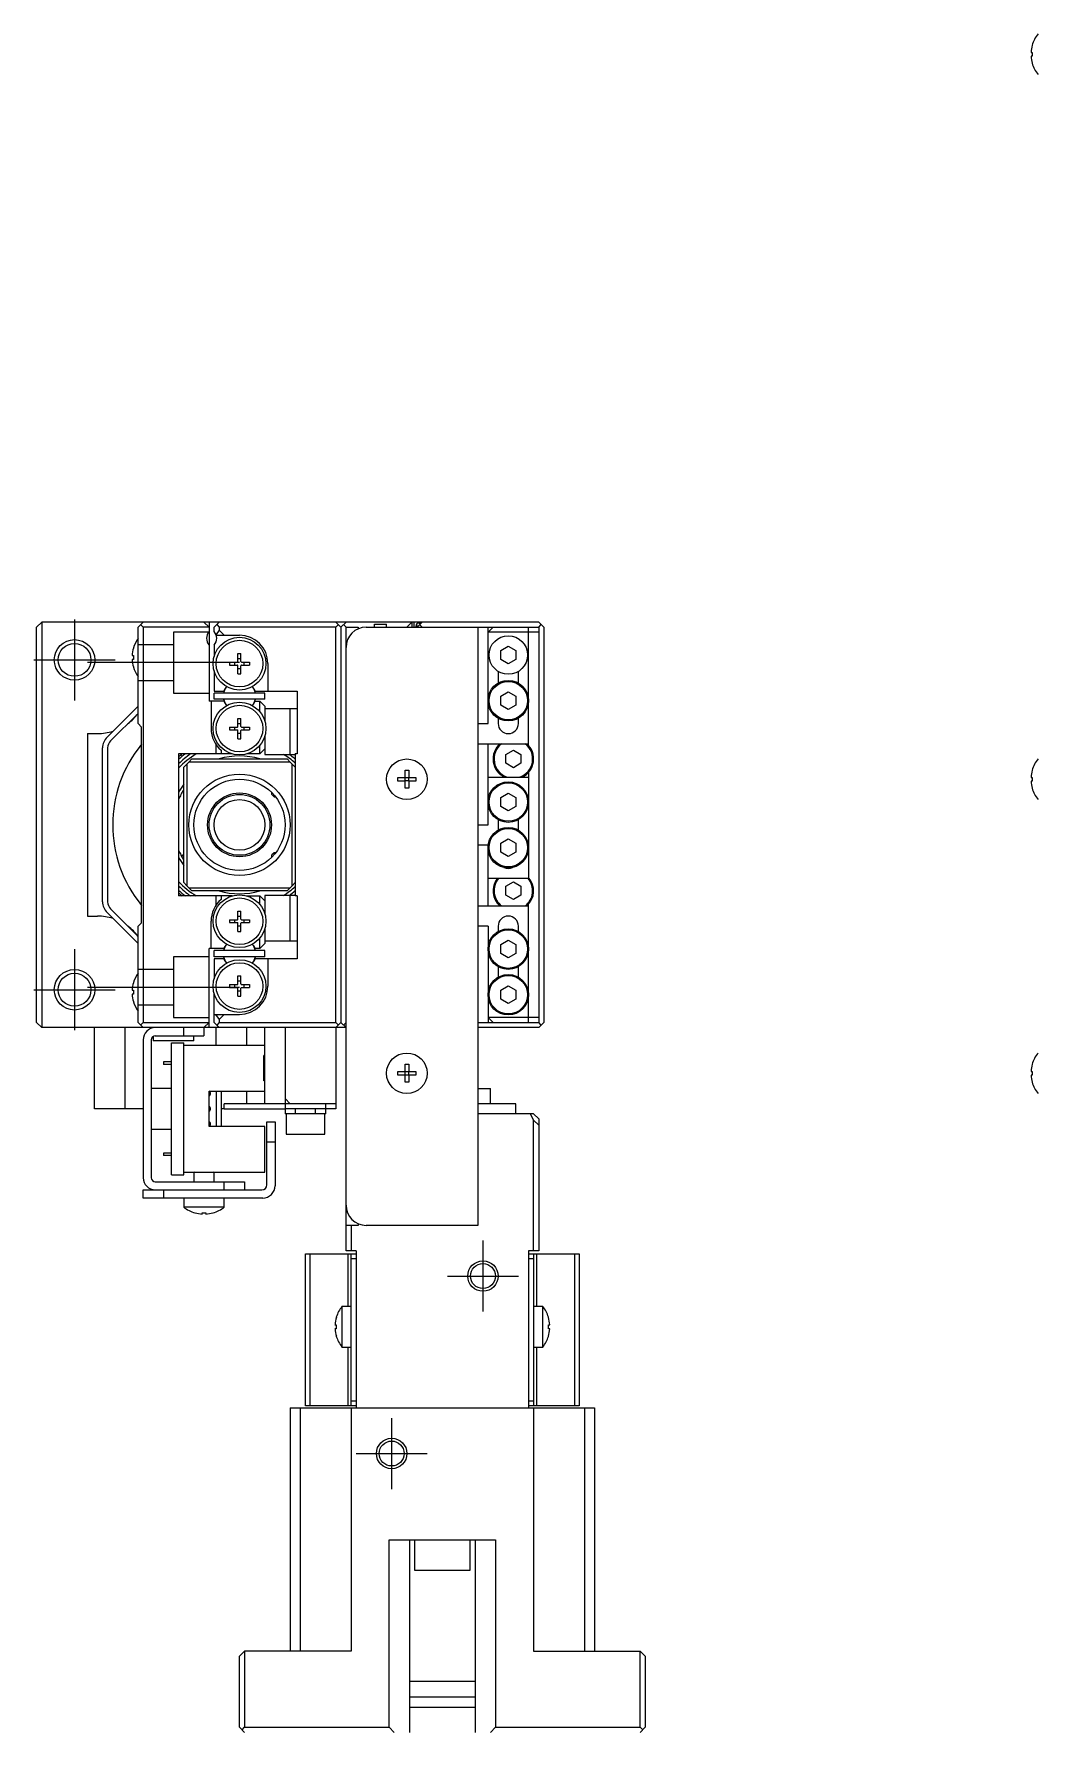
# Model space of a CAD drawing. Extents: x 0 to 615, y -8 to 370.
# Drawn here: x -0.3 to 98.7, y 168.5 to 335.9 of the extents above; entities that cross this region are included whole.
import ezdxf

# ---------------------------------------------------------------- set-up
doc = ezdxf.new("R2010")
doc.units = 0
doc.header["$LTSCALE"] = 0.5
doc.linetypes.add('CENTER', pattern=[50.8, 31.75, -6.35, 6.35, -6.35])
doc.linetypes.add('DASHED', pattern=[19.05, 12.7, -6.35])
for name, color, linetype in [('MSM_CENTER', 1, 'CENTER'), ('MSM_CONTINUOUS', 7, 'CONTINUOUS'), ('MSM_DASHED', 4, 'DASHED'), ('MSM_NARROW', 5, 'CONTINUOUS')]:
    doc.layers.add(name, color=color, linetype=linetype)

msp = doc.modelspace()

# ---------------------------------------------------------------- linework, layer by layer
at = {"layer": 'MSM_CENTER'}
for p, q in [((3.74, 278.19), (3.74, 270.19)), ((-0.26, 274.19), (7.74, 274.19)), ((20, 273.92), (5, 273.92)), ((3.74, 245.66), (3.74, 237.66)), ((-0.26, 241.66), (7.74, 241.66)), ((5, 241.92), (20, 241.92)), ((44, 216.92), (44, 209.92)), ((40.5, 213.42), (47.5, 213.42)), ((35, 199.42), (35, 192.42)), ((31.5, 195.92), (38.5, 195.92))]:
    msp.add_line(p, q, dxfattribs=at)
at = {"layer": 'MSM_CONTINUOUS'}
for p, q in [((98.15, 334.81), (98.15, 334.81)), ((98.03, 334.1), (98.15, 334.1)), ((98.15, 333.74), (98.03, 333.74)), ((98.15, 334.1), (98.15, 333.74)), ((98.15, 333.04), (98.15, 333.04)), ((0, 277.42), (0.5, 277.92)), ((0.5, 277.92), (0.5, 237.92)), ((49.5, 277.92), (0.5, 277.92)), ((10, 277.42), (10.5, 277.92)), ((17, 277.42), (16.5, 277.92)), ((17, 277.92), (17, 270.12)), ((17.5, 277.42), (18, 277.92)), ((30, 277.42), (29.5, 277.92)), ((30.5, 277.92), (30, 277.42)), ((36.5, 277.42), (37, 277.92)), ((37, 277.92), (37, 277.42)), ((37.2, 277.92), (37.2, 277.42)), ((38, 277.92), (37.5, 277.42)), ((37.7, 277.92), (37.8, 277.82)), ((50, 277.42), (49.5, 277.92)), ((0, 238.42), (0, 277.42)), ((10, 267.92), (10, 277.42)), ((10.25, 277.67), (10.5, 277.42)), ((10.5, 277.42), (10.5, 238.42)), ((17, 277.42), (10.5, 277.42)), ((17.5, 276.98), (17.5, 277.42)), ((18, 277.12), (17.69, 276.68)), ((17.7, 276.62), (20, 276.62)), ((17.75, 277.67), (18, 277.42)), ((18, 277.42), (18, 277.12)), ((29.5, 277.42), (18, 277.42)), ((18.5, 276.62), (18, 277.12)), ((29.5, 277.42), (29.75, 277.67)), ((29.5, 238.42), (29.5, 277.42)), ((30, 277.42), (30, 238.42)), ((30.25, 277.67), (30.5, 277.42)), ((30.5, 277.42), (31.7, 277.42)), ((30.5, 215.92), (30.5, 277.42)), ((31.7, 277.42), (31.7, 277.26)), ((32.5, 277.42), (49.5, 277.42)), ((33.3, 277.42), (33.3, 277.72)), ((33.3, 277.72), (34.5, 277.72)), ((34.5, 277.42), (34.5, 277.72)), ((37.4, 277.52), (37.4, 277.42)), ((37.6, 277.52), (37.4, 277.52)), ((37.7, 277.82), (37.9, 277.82)), ((37.75, 277.67), (38, 277.42)), ((43.5, 277.42), (43.5, 218.42)), ((44.5, 267.92), (44.5, 277.42)), ((44.5, 276.92), (45, 277.42)), ((49.5, 276.92), (44.5, 276.92)), ((48.5, 265.75), (48.5, 277.42)), ((49.5, 277.42), (49.75, 277.67)), ((49.5, 277.42), (49.5, 238.42)), ((50, 277.42), (50, 238.42)), ((9.41, 274.62), (9.54, 274.62)), ((9.54, 275.37), (9.54, 275.35)), ((9.54, 274.62), (9.54, 274.22)), ((17.5, 275.66), (17.5, 274.54)), ((19.85, 274.82), (20.14, 274.82)), ((19.85, 274.03), (19.85, 274.82)), ((20.14, 274.03), (20.14, 274.82)), ((45.75, 275.11), (46.5, 275.54)), ((45.75, 274.24), (45.75, 275.11)), ((46.5, 275.54), (47.25, 275.11)), ((47.25, 275.11), (47.25, 274.24)), ((9.54, 274.22), (9.41, 274.22)), ((9.54, 273.49), (9.54, 273.47)), ((17.5, 273.11), (17.5, 271.12)), ((19, 273.97), (19.79, 273.97)), ((19, 273.97), (19, 273.68)), ((19, 273.68), (19.79, 273.68)), ((19.53, 273.68), (19.53, 273.97)), ((20.14, 274.29), (19.85, 274.29)), ((19.85, 272.82), (19.85, 273.62)), ((19.85, 273.35), (20.14, 273.35)), ((20.14, 272.82), (20.14, 273.62)), ((20.2, 273.97), (21, 273.97)), ((20.2, 273.68), (21, 273.68)), ((20.47, 273.68), (20.47, 273.97)), ((21, 273.97), (21, 273.68)), ((22.8, 273.82), (22.8, 271.12)), ((45.5, 273.06), (45.5, 271.9)), ((46.5, 273.81), (45.75, 274.24)), ((47.25, 274.24), (46.5, 273.81)), ((47.5, 271.9), (47.5, 273.06)), ((18.45, 271.12), (18.6, 271.38)), ((19.85, 272.82), (20.14, 272.82)), ((21.4, 271.38), (21.55, 271.12)), ((6.94, 266.57), (10, 269.63)), ((18.45, 270.12), (17, 270.12)), ((17.2, 270.12), (17.2, 267.42)), ((17.5, 271.12), (18.45, 271.12)), ((17.5, 270.32), (17.5, 270.92)), ((22.5, 270.92), (17.5, 270.92)), ((22.5, 270.32), (17.5, 270.32)), ((18.45, 270.12), (18.58, 269.9)), ((21.38, 269.83), (21.55, 270.12)), ((21.55, 271.12), (25.7, 271.12)), ((21.55, 270.12), (22, 270.12)), ((22, 269.08), (22, 270.12)), ((22, 270.12), (22.5, 269.62)), ((22.5, 270.32), (22.5, 270.92)), ((22.5, 269.62), (22.5, 268.14)), ((25.7, 271.12), (25.7, 264.92)), ((45.75, 270.61), (46.5, 271.04)), ((45.75, 269.74), (45.75, 270.61)), ((46.5, 269.31), (45.75, 269.74)), ((46.5, 271.04), (47.25, 270.61)), ((47.25, 269.74), (46.5, 269.31)), ((47.25, 270.61), (47.25, 269.74)), ((10, 268.92), (7.29, 266.22)), ((10.35, 267.57), (10, 267.92)), ((19.85, 268.42), (20.14, 268.42)), ((19.85, 267.63), (19.85, 268.42)), ((20.14, 267.89), (19.85, 267.89)), ((20.14, 267.63), (20.14, 268.42)), ((25.7, 269.37), (22.5, 269.37)), ((25, 264.87), (25, 269.37)), ((43.5, 267.92), (44.5, 267.92)), ((45.5, 268.44), (45.5, 267.92)), ((47.5, 267.92), (47.5, 268.44)), ((5, 266.92), (5, 248.92)), ((5, 266.92), (6, 266.92)), ((10.35, 248.27), (10.35, 267.57)), ((19, 267.57), (19.79, 267.57)), ((19, 267.57), (19, 267.28)), ((19, 267.28), (19.79, 267.28)), ((19.53, 267.28), (19.53, 267.57)), ((19.85, 266.42), (19.85, 267.22)), ((19.85, 266.95), (20.14, 266.95)), ((19.85, 266.42), (20.14, 266.42)), ((20.14, 266.42), (20.14, 267.22)), ((20.2, 267.57), (21, 267.57)), ((20.2, 267.28), (21, 267.28)), ((20.47, 267.28), (20.47, 267.57)), ((21, 267.57), (21, 267.28)), ((22.5, 266.71), (22.5, 264.87)), ((6.5, 250.34), (6.5, 265.51)), ((7, 265.51), (7, 250.34)), ((19.29, 264.92), (14, 264.92)), ((14, 264.92), (14, 250.92)), ((17.7, 264.92), (17.7, 265.83)), ((18.2, 265.28), (18.2, 264.92)), ((22, 264.92), (20.71, 264.92)), ((22, 264.92), (22, 265.76)), ((22.5, 265.42), (22, 264.92)), ((22.5, 264.87), (25.5, 264.87)), ((25.5, 264.92), (25.5, 250.92)), ((25.7, 264.92), (25.5, 264.92)), ((43.5, 265.92), (48.5, 265.92)), ((44.5, 257.92), (44.5, 265.92)), ((46.25, 264.86), (47, 265.29)), ((46.25, 263.99), (46.25, 264.86)), ((47, 265.29), (47.75, 264.86)), ((47.75, 264.86), (47.75, 263.99)), ((14.5, 263.62), (14.8, 263.92)), ((14.5, 252.22), (14.5, 263.62)), ((15, 264.12), (14.8, 263.92)), ((14.8, 263.92), (14.8, 251.92)), ((15, 264.12), (15.3, 264.42)), ((25, 264.12), (15, 264.12)), ((15.3, 264.42), (24.7, 264.42)), ((24.7, 264.42), (25, 264.12)), ((25.2, 263.92), (25, 264.12)), ((25.2, 251.92), (25.2, 263.92)), ((25.2, 263.92), (25.5, 263.62)), ((36.32, 263.31), (36.68, 263.31)), ((36.32, 262.6), (36.32, 263.31)), ((36.68, 263.31), (36.68, 262.6)), ((47, 263.56), (46.25, 263.99)), ((47.75, 263.99), (47, 263.56)), ((48.5, 263.1), (48.5, 252.62)), ((98.15, 263.31), (98.15, 263.31)), ((35.61, 262.6), (36.32, 262.6)), ((35.61, 262.24), (35.61, 262.6)), ((36.32, 262.24), (35.61, 262.24)), ((36.33, 262.59), (36.32, 262.6)), ((36.33, 262.25), (36.32, 262.24)), ((36.32, 261.54), (36.32, 262.24)), ((36.68, 261.54), (36.32, 261.54)), ((36.33, 262.59), (36.67, 262.59)), ((36.33, 262.25), (36.33, 262.59)), ((36.67, 262.25), (36.33, 262.25)), ((36.67, 262.59), (36.68, 262.6)), ((36.67, 262.59), (36.67, 262.25)), ((36.67, 262.25), (36.68, 262.24)), ((36.68, 262.6), (37.39, 262.6)), ((36.68, 262.24), (36.68, 261.54)), ((37.39, 262.24), (36.68, 262.24)), ((37.39, 262.6), (37.39, 262.24)), ((44.5, 262.62), (48.5, 262.62)), ((98.03, 262.6), (98.15, 262.6)), ((98.15, 262.24), (98.03, 262.24)), ((98.15, 262.6), (98.15, 262.24)), ((98.15, 261.54), (98.15, 261.53)), ((23.2, 260.9), (23.2, 261.09)), ((23.2, 260.9), (23.42, 260.67)), ((23.42, 260.84), (23.42, 260.67)), ((23.42, 260.67), (23.56, 260.67)), ((23.56, 260.67), (23.56, 260.67)), ((45.75, 260.61), (46.5, 261.04)), ((45.75, 259.74), (45.75, 260.61)), ((46.5, 259.31), (45.75, 259.74)), ((46.5, 261.04), (47.25, 260.61)), ((47.25, 259.74), (46.5, 259.31)), ((47.25, 260.61), (47.25, 259.74)), ((43.5, 257.92), (44.5, 257.92)), ((45.5, 258.44), (45.5, 257.4)), ((47.5, 257.4), (47.5, 258.44)), ((45.75, 256.11), (46.5, 256.54)), ((45.75, 255.24), (45.75, 256.11)), ((46.5, 256.54), (47.25, 256.11)), ((47.25, 256.11), (47.25, 255.24)), ((23.42, 255.17), (23.2, 254.95)), ((23.2, 254.76), (23.2, 254.95)), ((23.42, 255.17), (23.42, 255)), ((23.56, 255.17), (23.42, 255.17)), ((23.56, 255.17), (23.56, 255.17)), ((44.5, 255.92), (43.5, 255.92)), ((44.5, 249.92), (44.5, 255.92)), ((46.5, 254.81), (45.75, 255.24)), ((47.25, 255.24), (46.5, 254.81)), ((14.8, 251.92), (14.5, 252.22)), ((14.8, 251.92), (15, 251.72)), ((15, 251.72), (25, 251.72)), ((15.3, 251.42), (15, 251.72)), ((24.7, 251.42), (15.3, 251.42)), ((25, 251.72), (24.7, 251.42)), ((25, 251.72), (25.2, 251.92)), ((25.5, 252.22), (25.2, 251.92)), ((48.5, 252.62), (44.5, 252.62)), ((46.25, 251.86), (47, 252.29)), ((46.25, 250.99), (46.25, 251.86)), ((47, 252.29), (47.75, 251.86)), ((47.75, 251.86), (47.75, 250.99)), ((7.29, 249.63), (10, 246.92)), ((19.29, 250.92), (14, 250.92)), ((17.7, 250.02), (17.7, 250.92)), ((18.2, 250.92), (18.2, 250.57)), ((19.85, 249.42), (20.14, 249.42)), ((19.85, 248.63), (19.85, 249.42)), ((20.14, 248.63), (20.14, 249.42)), ((20.71, 250.92), (22, 250.92)), ((22, 250.08), (22, 250.92)), ((22, 250.92), (22.5, 250.42)), ((22.5, 250.97), (22.5, 249.14)), ((25.5, 250.97), (22.5, 250.97)), ((25, 246.47), (25, 250.97)), ((25.7, 250.92), (25.5, 250.92)), ((25.7, 250.92), (25.7, 244.72)), ((43.5, 249.92), (48.5, 249.92)), ((47, 250.56), (46.25, 250.99)), ((47.75, 250.99), (47, 250.56)), ((48.5, 238.42), (48.5, 250.1)), ((5, 248.92), (6, 248.92)), ((10, 246.22), (6.94, 249.28)), ((10, 247.92), (10.35, 248.27)), ((10, 238.42), (10, 247.92)), ((17.2, 245.72), (17.2, 248.42)), ((19, 248.57), (19.79, 248.57)), ((19, 248.57), (19, 248.28)), ((19, 248.28), (19.79, 248.28)), ((19.53, 248.28), (19.53, 248.57)), ((20.14, 248.89), (19.85, 248.89)), ((19.85, 247.42), (19.85, 248.22)), ((19.85, 247.95), (20.14, 247.95)), ((20.14, 247.42), (20.14, 248.22)), ((20.2, 248.57), (21, 248.57)), ((20.2, 248.28), (21, 248.28)), ((20.47, 248.28), (20.47, 248.57)), ((21, 248.57), (21, 248.28)), ((44.5, 247.92), (43.5, 247.92)), ((44.5, 247.92), (44.5, 238.42)), ((45.5, 247.92), (45.5, 247.4)), ((47.5, 247.4), (47.5, 247.92)), ((19.85, 247.42), (20.14, 247.42)), ((22, 245.72), (22, 246.76)), ((22.5, 246.22), (22, 245.72)), ((22.5, 247.71), (22.5, 246.22)), ((22.5, 246.47), (25.7, 246.47)), ((45.75, 246.11), (46.5, 246.54)), ((45.75, 245.24), (45.75, 246.11)), ((46.5, 246.54), (47.25, 246.11)), ((47.25, 246.11), (47.25, 245.24)), ((17, 237.92), (17, 245.72)), ((18.45, 245.72), (17, 245.72)), ((17.5, 244.92), (17.5, 245.52)), ((22.5, 245.52), (17.5, 245.52)), ((22.5, 244.92), (17.5, 244.92)), ((18.45, 244.72), (17.5, 244.72)), ((17.5, 244.72), (17.5, 242.74)), ((18.45, 245.72), (18.58, 245.95)), ((18.6, 244.46), (18.45, 244.72)), ((21.38, 246.02), (21.55, 245.72)), ((21.55, 244.72), (21.4, 244.46)), ((22, 245.72), (21.55, 245.72)), ((25.7, 244.72), (21.55, 244.72)), ((22.5, 244.92), (22.5, 245.52)), ((22.8, 244.72), (22.8, 242.02)), ((46.5, 244.81), (45.75, 245.24)), ((47.25, 245.24), (46.5, 244.81)), ((19.85, 243.02), (20.14, 243.02)), ((19.85, 242.23), (19.85, 243.02)), ((20.14, 242.23), (20.14, 243.02)), ((45.5, 243.94), (45.5, 242.9)), ((47.5, 242.9), (47.5, 243.94)), ((9.41, 241.62), (9.54, 241.62)), ((9.54, 241.22), (9.41, 241.22)), ((9.54, 242.37), (9.54, 242.35)), ((9.54, 241.62), (9.54, 241.22)), ((17.5, 238.42), (17.5, 241.31)), ((19, 242.17), (19.79, 242.17)), ((19, 242.17), (19, 241.88)), ((19, 241.88), (19.79, 241.88)), ((19.53, 241.88), (19.53, 242.17)), ((20.14, 242.49), (19.85, 242.49)), ((19.85, 241.02), (19.85, 241.82)), ((19.85, 241.55), (20.14, 241.55)), ((20.14, 241.02), (20.14, 241.82)), ((20.2, 242.17), (21, 242.17)), ((20.2, 241.88), (21, 241.88)), ((20.47, 241.88), (20.47, 242.17)), ((21, 242.17), (21, 241.88)), ((45.75, 241.61), (46.5, 242.04)), ((45.75, 240.74), (45.75, 241.61)), ((46.5, 242.04), (47.25, 241.61)), ((47.25, 241.61), (47.25, 240.74)), ((9.54, 240.49), (9.54, 240.47)), ((19.85, 241.02), (20.14, 241.02)), ((46.5, 240.31), (45.75, 240.74)), ((47.25, 240.74), (46.5, 240.31)), ((0.5, 237.92), (0, 238.42)), ((30.5, 237.92), (0.5, 237.92)), ((5.7, 229.92), (5.7, 237.92)), ((8.7, 237.92), (8.7, 229.92)), ((10.5, 237.92), (10, 238.42)), ((10.5, 238.42), (10.25, 238.17)), ((10.5, 238.42), (17, 238.42)), ((14.5, 237.12), (14.5, 237.92)), ((16.5, 237.92), (17, 238.42)), ((16.5, 237.92), (16.5, 237.12)), ((17.5, 239.22), (20, 239.22)), ((18, 237.92), (17.5, 238.42)), ((17.65, 239.22), (18, 238.72)), ((17.7, 236.17), (17.7, 237.92)), ((18, 238.42), (17.75, 238.17)), ((18, 238.72), (18.5, 239.22)), ((18, 238.72), (18, 238.42)), ((18, 238.42), (29.5, 238.42)), ((20.7, 237.92), (20.7, 236.17)), ((22.5, 230.42), (22.5, 237.92)), ((24.5, 237.92), (24.5, 229.42)), ((29.75, 238.17), (29.5, 238.42)), ((29.5, 237.92), (30, 238.42)), ((29.5, 237.92), (29.5, 229.92)), ((30, 238.42), (30.5, 237.92)), ((30.5, 238.42), (30.25, 238.17)), ((43.5, 238.42), (49.5, 238.42)), ((49.5, 237.92), (43.5, 237.92)), ((49.5, 238.92), (44.5, 238.92)), ((45, 238.42), (44.5, 238.92)), ((49.75, 238.17), (49.5, 238.42)), ((49.5, 237.92), (50, 238.42)), ((10.5, 236.72), (10.5, 223.12)), ((11.3, 236.72), (11.3, 223.12)), ((11.5, 237.07), (11.5, 236.62)), ((15.5, 236.62), (11.5, 236.62)), ((11.7, 237.12), (16.5, 237.12)), ((13.3, 223.42), (13.3, 236.42)), ((13.3, 236.42), (14.5, 236.42)), ((14.5, 223.42), (14.5, 236.42)), ((22.5, 236.17), (14.5, 236.17)), ((15.5, 236.62), (15.5, 237.12)), ((12.5, 234.55), (12.5, 234.3)), ((13.3, 234.55), (12.5, 234.55)), ((22.4, 232.67), (22.4, 235.17)), ((22.5, 235.17), (22.4, 235.17)), ((22.4, 234.37), (22.5, 234.37)), ((13.3, 234.3), (12.5, 234.3)), ((22.4, 234), (22.5, 234)), ((22.4, 233.85), (22.5, 233.85)), ((22.4, 233.47), (22.5, 233.47)), ((22.5, 232.67), (22.4, 232.67)), ((35.61, 233.6), (36.32, 233.6)), ((35.61, 233.24), (35.61, 233.6)), ((36.32, 233.24), (35.61, 233.24)), ((36.32, 234.31), (36.68, 234.31)), ((36.32, 233.6), (36.32, 234.31)), ((36.33, 233.59), (36.32, 233.6)), ((36.33, 233.25), (36.32, 233.24)), ((36.32, 232.54), (36.32, 233.24)), ((36.33, 233.59), (36.67, 233.59)), ((36.33, 233.25), (36.33, 233.59)), ((36.67, 233.25), (36.33, 233.25)), ((36.67, 233.59), (36.68, 233.6)), ((36.67, 233.59), (36.67, 233.25)), ((36.67, 233.25), (36.68, 233.24)), ((36.68, 234.31), (36.68, 233.6)), ((36.68, 233.6), (37.39, 233.6)), ((36.68, 233.24), (36.68, 232.54)), ((37.39, 233.24), (36.68, 233.24)), ((37.39, 233.6), (37.39, 233.24)), ((98.03, 233.6), (98.15, 233.6)), ((98.15, 233.24), (98.03, 233.24)), ((98.15, 234.31), (98.15, 234.31)), ((98.15, 233.6), (98.15, 233.24)), ((13.3, 231.92), (11.3, 231.92)), ((17, 231.67), (22.5, 231.67)), ((17, 228.17), (17, 231.67)), ((17.7, 231.67), (17.7, 228.17)), ((18.2, 231.67), (18.2, 228.17)), ((20.7, 231.67), (20.7, 230.42)), ((36.68, 232.54), (36.32, 232.54)), ((43.5, 231.92), (44.75, 231.92)), ((44.75, 230.42), (44.75, 231.92)), ((98.15, 232.54), (98.15, 232.53)), ((10.5, 229.92), (5.7, 229.92)), ((18.5, 229.92), (18.2, 229.92)), ((18.5, 229.92), (18.5, 230.42)), ((29.5, 230.42), (18.5, 230.42)), ((18.5, 229.92), (24.5, 229.92)), ((25, 230.42), (24.5, 230.92)), ((28.5, 229.92), (24.5, 229.92)), ((28.5, 229.42), (24.5, 229.42)), ((24.6, 229.42), (24.6, 227.42)), ((25.5, 229.92), (25.5, 229.42)), ((27.5, 229.42), (27.5, 229.92)), ((28.4, 227.42), (28.4, 229.42)), ((28.5, 229.42), (28.5, 230.42)), ((29.5, 229.92), (28.5, 229.92)), ((47.25, 230.42), (43.5, 230.42)), ((49, 229.42), (43.5, 229.42)), ((47.25, 229.42), (47.25, 230.42)), ((49, 228.81), (48.69, 229.42)), ((49, 229.42), (49.5, 228.92)), ((11.3, 227.92), (13.3, 227.92)), ((22.5, 228.17), (17, 228.17)), ((22.5, 223.67), (22.5, 228.17)), ((22.7, 228.62), (23.5, 228.62)), ((22.7, 222.42), (22.7, 228.62)), ((23.5, 228.62), (23.5, 222.32)), ((49, 215.92), (49, 228.81)), ((49.5, 228.31), (49, 228.81)), ((49.5, 228.92), (49.5, 215.92)), ((23.5, 226.62), (22.7, 226.62)), ((24.6, 227.42), (28.4, 227.42)), ((12.5, 225.55), (12.5, 225.3)), ((13.3, 225.55), (12.5, 225.55)), ((13.3, 225.3), (12.5, 225.3)), ((11.7, 222.72), (20.5, 222.72)), ((13.3, 223.42), (14.5, 223.42)), ((14.5, 223.67), (22.5, 223.67)), ((15.55, 223.67), (15.5, 223.62)), ((17.5, 223.62), (15.5, 223.62)), ((15.5, 223.62), (15.5, 222.72)), ((17.5, 223.62), (17.45, 223.67)), ((17.5, 222.72), (17.5, 223.62)), ((18.5, 221.92), (18.5, 222.72)), ((20.5, 222.72), (20.5, 221.92)), ((10.5, 221.12), (10.5, 221.92)), ((10.5, 221.92), (22.2, 221.92)), ((22.3, 221.12), (10.5, 221.12)), ((12.5, 221.92), (12.5, 221.12)), ((14.5, 221.12), (14.5, 220.22)), ((18.5, 220.22), (18.5, 221.12)), ((18.5, 220.22), (14.5, 220.22)), ((15.61, 219.65), (15.61, 219.65)), ((16.32, 219.65), (16.68, 219.65)), ((16.32, 219.53), (16.32, 219.65)), ((16.68, 219.65), (16.68, 219.53)), ((17.39, 219.65), (17.39, 219.65)), ((31.7, 218.42), (30.5, 218.42)), ((31, 218.42), (31, 215.92)), ((31.7, 218.59), (31.7, 218.42)), ((43.5, 218.42), (32.5, 218.42)), ((31.5, 215.92), (30.5, 215.92)), ((31.5, 215.92), (31.5, 200.42)), ((49.5, 215.92), (48.5, 215.92)), ((48.5, 215.92), (48.5, 200.42)), ((26.5, 200.62), (26.5, 215.62)), ((26.5, 215.62), (31.5, 215.62)), ((26.94, 215.62), (26.94, 200.62)), ((30.71, 210.42), (30.71, 215.62)), ((31, 200.62), (31, 215.62)), ((31.5, 215.12), (31, 215.12)), ((48.5, 215.62), (53.5, 215.62)), ((49, 215.12), (48.5, 215.12)), ((49, 215.62), (49, 200.62)), ((49.29, 215.62), (49.29, 210.42)), ((53.06, 200.62), (53.06, 215.62)), ((53.5, 215.62), (53.5, 200.62)), ((29.54, 209.37), (29.54, 209.35)), ((30.1, 210.42), (30.1, 206.42)), ((31, 210.42), (30.1, 210.42)), ((49.9, 210.42), (49, 210.42)), ((49.9, 206.42), (49.9, 210.42)), ((50.46, 209.35), (50.46, 209.37)), ((29.41, 208.62), (29.54, 208.62)), ((29.54, 208.22), (29.41, 208.22)), ((29.54, 208.62), (29.54, 208.22)), ((50.46, 208.62), (50.59, 208.62)), ((50.46, 208.22), (50.46, 208.62)), ((50.59, 208.22), (50.46, 208.22)), ((29.54, 207.49), (29.54, 207.47)), ((30.1, 206.42), (31, 206.42)), ((30.71, 200.62), (30.71, 206.42)), ((49, 206.42), (49.9, 206.42)), ((49.29, 206.42), (49.29, 200.62)), ((50.46, 207.47), (50.46, 207.49)), ((31, 201.12), (31.5, 201.12)), ((48.5, 201.12), (49, 201.12)), ((25, 200.42), (25, 176.42)), ((25, 200.42), (55, 200.42)), ((26, 176.42), (26, 200.42)), ((31.5, 200.62), (26.5, 200.62)), ((31, 200.42), (31, 176.42)), ((53.5, 200.62), (48.5, 200.62)), ((49, 200.42), (49, 176.42)), ((54, 200.42), (54, 176.42)), ((55, 200.42), (55, 176.42)), ((34.75, 187.42), (45.25, 187.42)), ((34.75, 168.92), (34.75, 187.42)), ((36.75, 187.42), (36.75, 168.42)), ((37.25, 187.42), (37.25, 184.42)), ((42.75, 184.42), (42.75, 187.42)), ((43.25, 168.42), (43.25, 187.42)), ((45.25, 187.42), (45.25, 168.92)), ((37.25, 184.42), (42.75, 184.42)), ((20.5, 176.42), (20, 175.92)), ((20, 168.92), (20, 175.92)), ((20.5, 176.42), (20.5, 168.92)), ((31, 176.42), (20.5, 176.42)), ((49, 176.42), (59.5, 176.42)), ((59.5, 168.92), (59.5, 176.42)), ((60, 175.92), (59.5, 176.42)), ((60, 175.92), (60, 168.92)), ((43.25, 173.42), (36.75, 173.42)), ((36.75, 171.92), (43.25, 171.92)), ((36.75, 170.92), (43.25, 170.92)), ((20, 168.92), (20.5, 168.42)), ((20.25, 168.67), (20.5, 168.92)), ((20.5, 168.92), (34.75, 168.92)), ((34.75, 168.92), (35.25, 168.42)), ((44.75, 168.42), (45.25, 168.92)), ((45.25, 168.92), (59.5, 168.92)), ((59.5, 168.92), (59.75, 168.67)), ((60, 168.92), (59.5, 168.42))]:
    msp.add_line(p, q, dxfattribs=at)
for centre, radius in [((20, 273.82), 2.6), ((46.5, 274.67), 1.9), ((3.74, 274.19), 1.62), ((20, 273.82), 2.3), ((46.5, 270.17), 2), ((46.5, 270.17), 1.9), ((20, 267.42), 2.6), ((20, 267.42), 2.3), ((20, 257.92), 5), ((36.5, 262.42), 2), ((20, 257.92), 4.5), ((46.5, 260.17), 2), ((46.5, 260.17), 1.9), ((20, 257.92), 3.15), ((20, 257.92), 3), ((46.5, 255.67), 2), ((46.5, 255.67), 1.9), ((20, 248.42), 2.6), ((20, 248.42), 2.3), ((46.5, 245.67), 2), ((46.5, 245.67), 1.9), ((20, 242.02), 2.6), ((3.74, 241.66), 1.62), ((20, 242.02), 2.3), ((46.5, 241.17), 2), ((46.5, 241.17), 1.9), ((36.5, 233.42), 2), ((44, 213.42), 1.23), ((35, 195.92), 1.23)]:
    msp.add_circle(centre, radius, dxfattribs=at)
for centre, radius, start, end in [((101.22, 333.92), 3.19, 163.8933, 176.7703), ((101.22, 333.92), 3.2, 141.3178, 163.8775), ((101.22, 333.92), 3.19, 183.2297, 196.1067), ((101.22, 333.92), 3.2, 196.1225, 218.6822), ((12.6, 274.42), 3.2, 144.3409, 162.73), ((17.75, 276.32), 1, 138.5904, 221.4096), ((16.75, 276.32), 1, 318.5904, 41.4096), ((20, 273.82), 2.8, 0, 90), ((32.5, 275.42), 2, 90, 180), ((37.7, 277.52), 0.3, 90, 180), ((12.6, 274.42), 3.19, 163.0947, 176.4097), ((12.6, 274.42), 3.19, 183.5904, 196.9053), ((12.6, 274.42), 3.2, 197.27, 215.6591), ((19.79, 274.03), 0.06, 270, 0), ((19.79, 273.62), 0.06, 0, 90), ((20.2, 274.03), 0.06, 180, 270), ((20.2, 273.62), 0.06, 90, 180), ((20, 270.62), 1.59, 143.8028, 169.1069), ((20.11, 270.51), 1.75, 142.994, 150), ((19.88, 270.51), 1.75, 30, 37.006), ((20, 270.62), 1.59, 10.8931, 36.1972), ((20, 270.62), 1.59, 190.8931, 216.1972), ((20.11, 270.74), 1.75, 208.6217, 217.006), ((20, 270.62), 1.59, 323.8028, 349.1069), ((19.88, 270.74), 1.75, 322.994, 328.6217), ((6, 271.92), 5, 306.8699, 323.1301), ((46.5, 267.92), 1, 180, 0), ((6, 271.92), 5, 270, 287.8669), ((8, 265.51), 1.5, 135, 180), ((8, 265.51), 1, 135, 180), ((20, 267.42), 2.8, 180, 229.9948), ((19.79, 267.63), 0.06, 270, 0), ((19.79, 267.22), 0.06, 0, 90), ((20.2, 267.63), 0.06, 180, 270), ((20.2, 267.22), 0.06, 90, 180), ((20, 257.92), 12.5, 140.5338, 219.4662), ((20, 257.92), 8.5, 124.5603, 134.9009), ((20, 257.92), 8.2, 121.3882, 137.0297), ((20, 257.92), 9, 128.9424, 131.8103), ((20, 257.92), 8.8, 127.3018, 132.9859), ((20, 257.92), 6.8, 72.9174, 107.0826), ((20, 257.92), 8.2, 47.8764, 57.9474), ((20, 257.92), 8.5, 49.6798, 54.8499), ((20, 257.92), 8.8, 51.3178, 52.1643), ((47, 264.42), 2, 131.4096, 244.1581), ((47, 264.42), 1.9, 127.8636, 251.3283), ((47, 264.42), 1.9, 288.6717, 52.1364), ((47, 264.42), 2, 295.8419, 48.5904), ((101.22, 262.42), 3.19, 163.8933, 176.7703), ((101.22, 262.42), 3.2, 141.3178, 163.8775), ((20, 257.92), 6.8, 143.9811, 151.9275), ((20, 257.92), 6.5, 147.7958, 157.3801), ((101.22, 262.42), 3.19, 183.2297, 196.1067), ((101.22, 262.42), 3.2, 196.1225, 218.6822), ((20, 257.92), 6.5, 202.6199, 212.2042), ((20, 257.92), 6.8, 208.0725, 216.0189), ((15.23, 253.15), 1.98, 111.588, 119.3033), ((15.23, 253.15), 1.9, 112.4977, 119.3427), ((15.23, 253.15), 1.67, 115.823, 119.2973), ((46.5, 254.62), 1, 244.6316, 295.3684), ((47, 251.42), 2, 311.4096, 41.4096), ((20, 257.92), 8.2, 222.9703, 238.6119), ((20, 257.92), 8.5, 225.0991, 235.4397), ((20, 257.92), 8.8, 227.0141, 232.6982), ((20, 257.92), 9, 228.1897, 231.0576), ((20, 257.92), 6.8, 252.9174, 287.0826), ((20, 257.92), 8.2, 302.0526, 312.1236), ((20, 257.92), 8.5, 305.1501, 310.3202), ((47, 251.42), 2, 143.1301, 228.5904), ((47, 251.42), 1.9, 140.8333, 232.1364), ((47, 251.42), 1.9, 307.8636, 39.1667), ((8, 250.34), 1.5, 180, 225), ((8, 250.34), 1, 180, 225), ((20, 248.42), 2.8, 130.0052, 180), ((20, 257.92), 8.8, 307.8357, 308.6822), ((6, 243.92), 5, 72.1331, 90), ((6, 243.92), 5, 36.8699, 53.1301), ((19.79, 248.63), 0.06, 270, 0), ((19.79, 248.22), 0.06, 0, 90), ((20.2, 248.63), 0.06, 180, 270), ((20.2, 248.22), 0.06, 90, 180), ((46.5, 247.92), 1, 0, 180), ((20, 245.22), 1.59, 143.8028, 169.1069), ((20.11, 245.11), 1.75, 142.994, 151.3783), ((19.88, 245.11), 1.75, 31.3783, 37.006), ((20, 245.22), 1.59, 10.8931, 36.1972), ((20, 245.22), 1.59, 190.8931, 216.1972), ((20.11, 245.34), 1.75, 210, 217.006), ((20, 245.22), 1.59, 323.8028, 349.1069), ((19.88, 245.34), 1.75, 322.994, 330), ((12.6, 241.42), 3.2, 144.3409, 162.73), ((12.6, 241.42), 3.19, 163.0947, 176.4096), ((12.6, 241.42), 3.19, 183.5903, 196.9053), ((19.79, 242.23), 0.06, 270, 0), ((19.79, 241.82), 0.06, 0, 90), ((20, 242.02), 2.8, 270, 0), ((20.2, 242.23), 0.06, 180, 270), ((20.2, 241.82), 0.06, 90, 180), ((12.6, 241.42), 3.2, 197.27, 215.6591), ((11.7, 236.72), 1.2, 90, 180), ((11.7, 236.72), 0.4, 90, 180), ((101.22, 233.42), 3.2, 141.3178, 163.8775), ((101.22, 233.42), 3.19, 163.8933, 176.7703), ((101.22, 233.42), 3.19, 183.2297, 196.1067), ((16.9, 231.42), 0.25, 293.5782, 66.4218), ((101.22, 233.42), 3.2, 196.1225, 218.6822), ((16.9, 229.92), 0.25, 293.5782, 66.4218), ((16.9, 228.42), 0.25, 293.5782, 66.4218), ((11.7, 223.12), 1.2, 180, 270), ((11.7, 223.12), 0.4, 180, 270), ((22.2, 222.42), 0.5, 270, 0), ((22.3, 222.32), 1.2, 270, 0), ((16.5, 222.72), 3.2, 231.3178, 253.8775), ((16.5, 222.72), 3.19, 253.8933, 266.7703), ((16.5, 222.72), 3.19, 273.2297, 286.1067), ((16.5, 222.72), 3.2, 286.1225, 308.6822), ((32.5, 220.42), 2, 180, 270), ((32.6, 208.42), 3.19, 163.0947, 176.4096), ((32.6, 208.42), 3.2, 141.3178, 162.73), ((47.4, 208.42), 3.2, 17.27, 38.6822), ((47.4, 208.42), 3.19, 3.5904, 16.9053), ((32.6, 208.42), 3.19, 183.5903, 196.9053), ((47.4, 208.42), 3.19, 343.0947, 356.4097), ((32.6, 208.42), 3.2, 197.27, 218.6822), ((47.4, 208.42), 3.2, 321.3178, 342.73)]:
    msp.add_arc(centre, radius, start, end, dxfattribs=at)
at = {"layer": 'MSM_DASHED'}
for p, q in [((16.95, 276.92), (13.5, 276.92)), ((13.5, 276.92), (13.5, 270.92)), ((13.5, 275.67), (10, 275.67)), ((10, 272.17), (13.5, 272.17)), ((13.5, 270.92), (17, 270.92)), ((13.5, 244.92), (13.5, 238.92)), ((17, 244.92), (13.5, 244.92)), ((13.5, 243.67), (10, 243.67)), ((10, 240.17), (13.5, 240.17)), ((13.5, 238.92), (17, 238.92))]:
    msp.add_line(p, q, dxfattribs=at)
at = {"layer": 'MSM_NARROW'}
for p, q in [((23.56, 260.67), (23.56, 260.67)), ((23.56, 255.17), (23.56, 255.17))]:
    msp.add_line(p, q, dxfattribs=at)
for centre, radius in [((3.74, 274.19), 2), ((20, 257.92), 2.5), ((3.74, 241.66), 2), ((44, 213.42), 1.5), ((35, 195.92), 1.5)]:
    msp.add_circle(centre, radius, dxfattribs=at)

doc.saveas('drawing.dxf')
